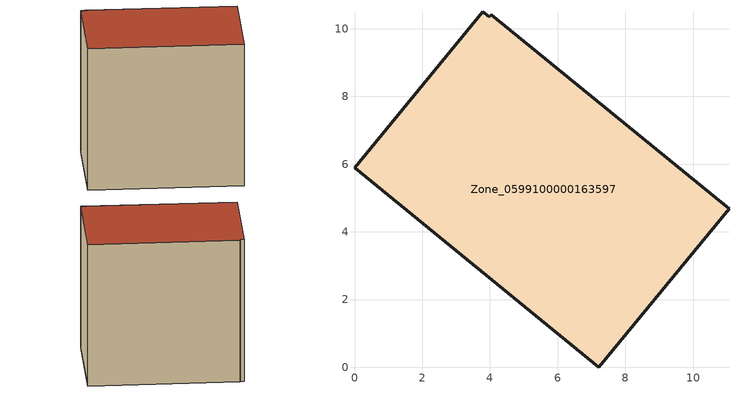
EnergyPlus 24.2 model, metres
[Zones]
Zone_0599100000163597
 floor ground (C_G): 3.98,10.35 4.04,10.41 11.06,4.68 7.22,0 0,5.9 3.78,10.5 z0
 wall outside (C_F): 7.22,0 11.06,4.68 4.04,10.41 3.98,10.35 3.78,10.5 0,5.9 7.22,0 z0:9.05
 roof outside (C_R): 4.04,10.41 3.98,10.35 3.78,10.5 0,5.9 7.22,0 11.06,4.68 z9.05
[BUILDING]
Pand.0599100000163597: North Axis=0; Terrain=City; Loads Convergence Tolerance Value=0.04; Temperature Convergence Tolerance Value=0.4; Solar Distribution=FullExterior; Maximum Number of Warmup Days=25; Minimum Number of Warmup Days=1
[Site:Location]
Rotterdam.The.Hague.AP_ZH_NLD Design_Conditions: Latitude=51.96; Longitude=4.45; Time Zone=1; Elevation=-4.5
[SITE:GROUNDTEMPERATURE:BUILDINGSURFACE]
18, 18, 18, 18, 18, 18, 18, 18, 18, 18, 18, 18
[MATERIAL] Thermal Absorptance=0.9; Solar Absorptance=0.7; Visible Absorptance=0.7
Name | Roughness | Thickness | Conductivity | Density | Specific Heat
G.TI.1946-1964 | MediumSmooth | 0.15 | 1 | 540 | 1210
F.TI.1946-1964 | Rough | 0.3 | 0.857143 | 1920 | 840
R.TI.1946-1964 | MediumRough | 0.2 | 0.277778 | 1500 | 1000
[CONSTRUCTION]
C_G: G.TI.1946-1964
C_F: F.TI.1946-1964
C_R: R.TI.1946-1964
[ZONE]
Zone_0599100000163597: Type=1; Multiplier=1; Ceiling Height=Autocalculate; Volume=Autocalculate; Floor Area=autocalculate; Part of Total Floor Area=Yes
[ZONEINFILTRATION:DESIGNFLOWRATE]
Infil_Zone_0599100000163597: Zone or ZoneList or Space or SpaceList=Zone_0599100000163597; Schedule=AlwaysOn; Design Flow Rate Calculation Method=Flow/Area; Flow Rate per Floor Area=0.003; Constant Term Coefficient=1; Temperature Term Coefficient=0; Velocity Term Coefficient=0; Velocity Squared Term Coefficient=0
[HVACTEMPLATE:ZONE:IDEALLOADSAIRSYSTEM]
Zone_0599100000163597: Maximum Heating Supply Air Temperature=50; Minimum Cooling Supply Air Temperature=13; Maximum Heating Supply Air Humidity Ratio=0.0156; Minimum Cooling Supply Air Humidity Ratio=0.0077; Heating Limit=NoLimit; Cooling Limit=NoLimit; Dehumidification Control Type=ConstantSensibleHeatRatio; Cooling Sensible Heat Ratio=0.7; Dehumidification Setpoint=60; Humidification Control Type=None; Humidification Setpoint=30; Outdoor Air Method=None; Outdoor Air Flow Rate per Person=0.00944; Outdoor Air Flow Rate per Zone Floor Area=0; Outdoor Air Flow Rate per Zone=0; Demand Controlled Ventilation Type=None; Outdoor Air Economizer Type=NoEconomizer; Heat Recovery Type=None; Sensible Heat Recovery Effectiveness=0.7; Latent Heat Recovery Effectiveness=0.65
[ZONECONTROL:THERMOSTAT]
ThermostatControl_Zone_0599100000163597: Zone or ZoneList=Zone_0599100000163597; Control Type Schedule=DualSetpointControlType; Control 1=Thermostat_Zone_0599100000163597; Temperature Difference Between Cutout And Setpoint=0
[THERMOSTATSETPOINT:DUALSETPOINT]
Thermostat_Zone_0599100000163597: Heating Setpoint Temperature Schedule=HeatingSetpoint_Zone_0599100000163597; Cooling Setpoint Temperature Schedule=CoolingSetpoint_Zone_0599100000163597
[SCHEDULE:COMPACT]
HeatingSetpoint_Zone_0599100000163597: Through: 12/31, For: AllDays, Until: 24:00, 21
CoolingSetpoint_Zone_0599100000163597: Through: 12/31, For: AllDays, Until: 24:00, 24
DualSetpointControlType: Through: 12/31, For: AllDays, Until: 24:00, 4
AlwaysOn: Through: 12/31, For: AllDays, Until: 24:00, 1
